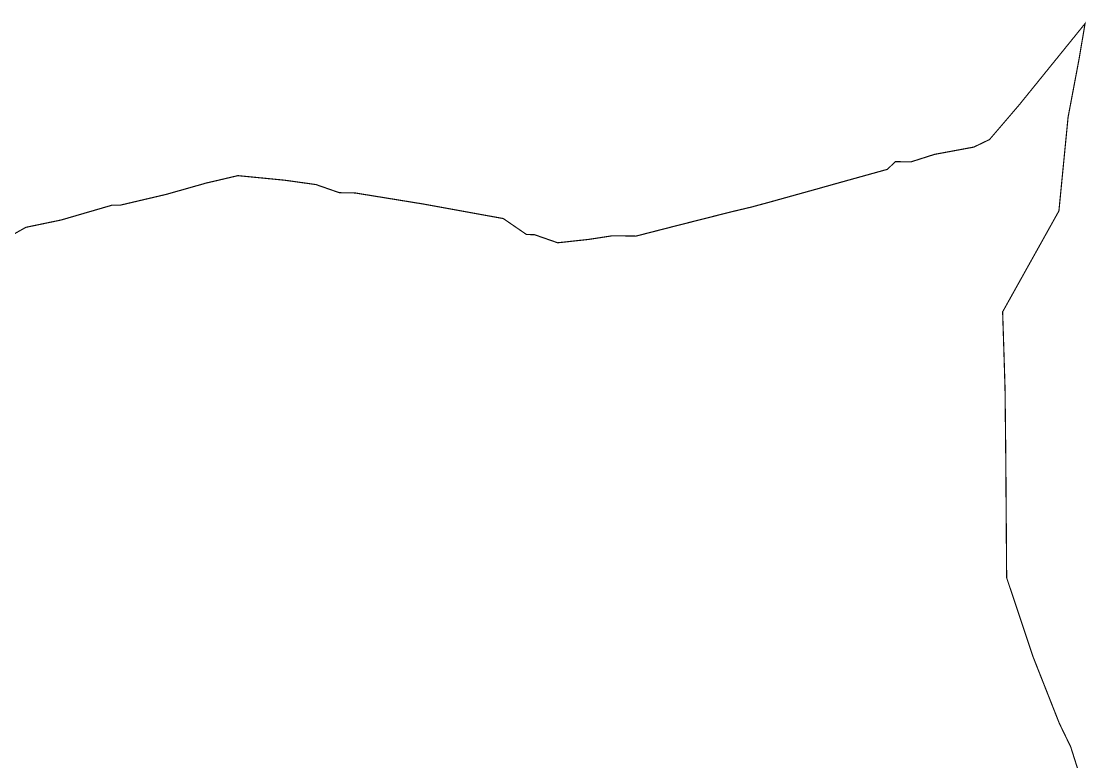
# Model space of a CAD drawing. Header units: metres. Extents: x 301053 to 305735, y 1958614 to 1963772.
# Drawn here: x 303561 to 305439, y 1960545 to 1961837 of the extents above; entities that cross this region are included whole.
import ezdxf

# ---------------------------------------------------------------- set-up
doc = ezdxf.new("R2010")
doc.units = ezdxf.units.M
doc.header["$MEASUREMENT"] = 0

msp = doc.modelspace()

# ---------------------------------------------------------------- linework, layer by layer
at = {"color": 6, "const_width": 2, "flags": 128}
msp.add_lwpolyline([(303403.7, 1961384.3), (303568.9, 1961477.5), (303630.5, 1961490.3), (303719.7, 1961516.3), (303733.3, 1961516.1), (303813.8, 1961535), (303874.9, 1961552.3), (303883.2, 1961554.7), (303900.9, 1961558.8), (303938.8, 1961567.7), (304000.3, 1961561.7), (304020.6, 1961559.7), (304047.9, 1961555.9), (304075.1, 1961552.1), (304115.9, 1961537.9), (304143.2, 1961537.5), (304262.1, 1961518.2), (304401.9, 1961492.8), (304442.5, 1961464.9), (304456.1, 1961464.7), (304496.9, 1961450.5), (304524.2, 1961453.5), (304544.6, 1961455.7), (304551.6, 1961456.5), (304572.7, 1961459.7), (304592.6, 1961462.8), (304633.6, 1961462.2), (304681.9, 1961474.6), (304700.3, 1961479.3), (304731, 1961487.1), (304800.1, 1961504.6), (304835.1, 1961512.9), (304867.2, 1961521.6), (304948.1, 1961544.1), (304983.7, 1961554.1), (305072.2, 1961578.7), (305086, 1961592.1), (305113.3, 1961591.7), (305154.4, 1961604.8), (305222.9, 1961617.5), (305250.4, 1961630.7), (305301.7, 1961690.6), (305417.1, 1961833.1), (305406.7, 1961771.4), (305387.5, 1961669.7), (305371.5, 1961506.1), (305273.3, 1961330), (305276, 1961245), (305277.5, 1961196.2), (305278.8, 1961074.9), (305280.3, 1960865.8), (305326.1, 1960728.6), (305372.2, 1960611.8), (305392.1, 1960570.6), (305437.8, 1960426.6)], dxfattribs=at)

doc.saveas('drawing.dxf')
